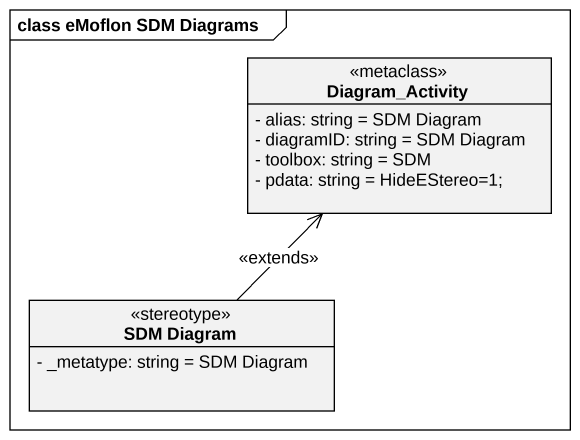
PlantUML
@startuml
mainframe class eMoflon SDM Diagrams
hide circle
hide empty members
skinparam classAttributeIconSize 0
class Diagram_Activity <<metaclass>> {
  - alias: string = SDM Diagram
  - diagramID: string = SDM Diagram
  - toolbox: string = SDM
  - pdata: string = HideEStereo=1;
}
class "SDM Diagram" as SDM_Diagram <<stereotype>> {
  - _metatype: string = SDM Diagram
}
SDM_Diagram -up-> Diagram_Activity : <<extends>>
@enduml
